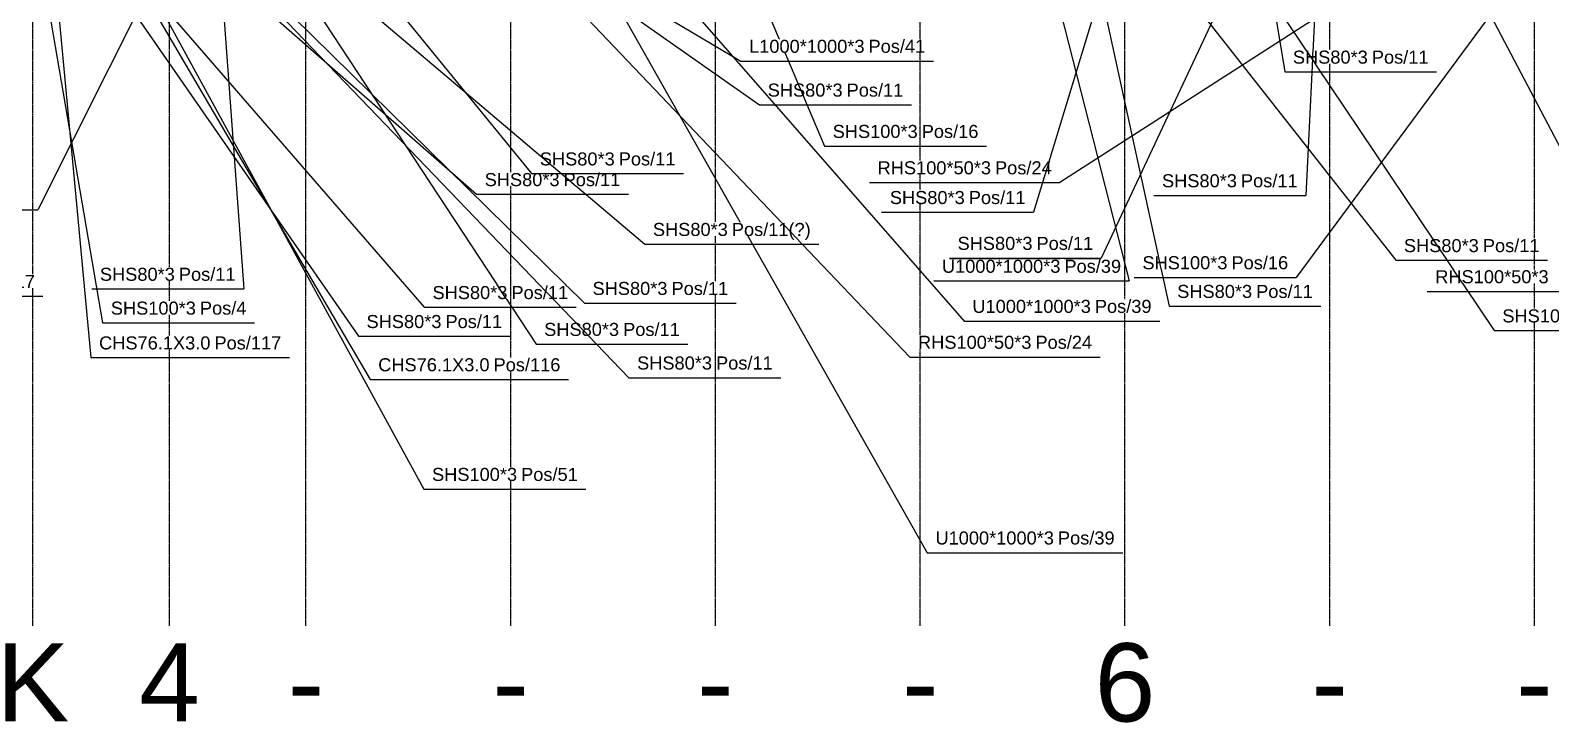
# Model space of a CAD drawing. Header units: millimetres. Extents: x -57554 to 16546, y 2142 to 98430.
# Drawn here: x 4556 to 10124, y 13464 to 15998 of the extents above; entities that cross this region are included whole.
import ezdxf

# ---------------------------------------------------------------- set-up
doc = ezdxf.new("R2010")
doc.units = ezdxf.units.MM
doc.linetypes.add('DXK_LINE_DOT3', pattern=[5.9187, 2.979, -0.9799, 0.9799, -0.9799])
doc.layers.add('S-Z2-A_TEXTUAL_ANNOTATION', color=7, linetype='Continuous')
doc.styles.add('Arial', font='ARIAL.TTF', dxfattribs={"height": 0.2})

msp = doc.modelspace()

# ---------------------------------------------------------------- linework, layer by layer
at = {"color": 1, "linetype": 'DXK_LINE_DOT3'}
for p, q in [((4565.2, 13818), (4565.2, 26818)), ((5065.2, 13818), (5065.2, 26818)), ((5565.2, 13818), (5565.2, 26818)), ((6315.2, 13818), (6315.2, 26818)), ((7065.2, 13818), (7065.2, 26818)), ((7815.2, 13818), (7815.2, 26818)), ((8565.2, 13818), (8565.2, 26818)), ((9315.2, 13818), (9315.2, 26818)), ((10065.2, 13818), (10065.2, 26818))]:
    msp.add_line(p, q, dxfattribs=at)
at = {"layer": 'S-Z2-A_TEXTUAL_ANNOTATION'}
for p, q in [((4746.7, 17317.5), (7158.5, 15886.2)), ((4825.6, 16594.3), (6190, 15398.1)), ((5988.6, 16594.3), (7226.7, 15725.8)), ((9028.6, 16594.3), (9150.3, 15846.5)), ((4625.2, 16434.1), (4777.7, 14800.2)), ((4847.2, 16420.5), (5997.2, 14318.7)), ((4825.6, 16337.3), (5998.9, 14984.6)), ((7158.5, 15886.2), (7863.4, 15886.2)), ((9150.3, 15846.5), (9706.9, 15846.5)), ((7226.7, 15725.8), (7783.3, 15725.8)), ((7464.7, 15574.5), (8058.3, 15574.5)), ((7629.3, 15441.3), (8326.8, 15441.3)), ((6190, 15398.1), (6746.6, 15398.1)), ((8671, 15393.9), (9227.6, 15393.9)), ((3990.2, 15341.9), (4583.9, 15341.9)), ((7674.1, 15332.5), (8230.7, 15332.5)), ((6806.2, 15215.6), (7444.2, 15215.6)), ((9556.9, 15156.5), (10113.5, 15156.5)), ((8599.2, 15093.8), (9192.8, 15093.8)), ((4780.7, 15051.5), (5337.3, 15051.5)), ((7864.9, 15080.8), (8580.9, 15080.8)), ((9671.8, 15042.6), (10369.2, 15042.6)), ((3875.2, 15025.1), (4602.2, 15025.1)), ((5998.9, 14984.6), (6555.5, 14984.6)), ((6585.1, 14999.6), (7141.7, 14999.6)), ((8726.6, 14988.7), (9283.2, 14988.7)), ((4820.7, 14927.6), (5377.3, 14927.6)), ((7976.4, 14934), (8692.4, 14934)), ((5757.3, 14878.5), (6313.9, 14878.5)), ((9917.5, 14899.1), (10511.1, 14899.1)), ((6408, 14849.6), (6964.6, 14849.6)), ((4777.7, 14800.2), (5504.7, 14800.2)), ((7777.3, 14802.5), (8474.7, 14802.5)), ((5800, 14720.2), (6527, 14720.2)), ((6748.3, 14726.7), (7304.9, 14726.7)), ((5997.2, 14318.7), (6590.9, 14318.7)), ((7841.1, 14086), (8557.2, 14086))]:
    msp.add_line(p, q, dxfattribs=at)

# ---------------------------------------------------------------- texts
at = {"color": 5, "linetype": 'Continuous', "style": 'Arial'}
for s, p in [('K', (4431.9, 13468)), ('4', (4954, 13468)), ('6', (8454, 13468)), ('-', (5498.5, 13468)), ('-', (6248.5, 13468)), ('-', (6998.5, 13468)), ('-', (7748.5, 13468)), ('-', (9248.5, 13468)), ('-', (9998.5, 13468))]:
    msp.add_text(s, height=286.5, dxfattribs=at).set_placement(p)

# ---------------------------------------------------------------- wipeouts: each hides what was drawn before it
for points in [[(7530.8, 15755.8), (7530.8, 15805.8), (7256.7, 15805.8), (7256.7, 15755.8)], [(8328.4, 15110.8), (8328.4, 15160.8), (7894.9, 15160.8), (7894.9, 15110.8)], [(8940.4, 15123.8), (8940.4, 15173.8), (8629.2, 15173.8), (8629.2, 15123.8)], [(8440, 14964), (8440, 15014), (8006.4, 15014), (8006.4, 14964)], [(6712.1, 14879.6), (6712.1, 14929.6), (6438, 14929.6), (6438, 14879.6)], [(8304.7, 14116), (8304.7, 14166), (7871.1, 14166), (7871.1, 14116)]]:
    msp.add_wipeout(points).dxf.layer = 'S-Z2-A_TEXTUAL_ANNOTATION'

# ---------------------------------------------------------------- next in the draw order: linework, layer by layer
at = {"layer": 'S-Z2-A_TEXTUAL_ANNOTATION'}
msp.add_line((7114.7, 16400.7), (7464.7, 15574.5), dxfattribs=at)

# ---------------------------------------------------------------- next in the draw order: wipeouts: each hides what was drawn before it
for points in [[(9454.5, 15876.5), (9454.5, 15926.5), (9180.3, 15926.5), (9180.3, 15876.5)], [(7753.3, 15755.8), (7753.3, 15805.8), (7545.8, 15805.8), (7545.8, 15755.8)], [(8550.9, 15110.8), (8550.9, 15160.8), (8343.4, 15160.8), (8343.4, 15110.8)], [(9162.8, 15123.8), (9162.8, 15173.8), (8955.4, 15173.8), (8955.4, 15123.8)], [(4572.2, 15055.1), (4572.2, 15105.1), (4327.7, 15105.1), (4327.7, 15055.1)], [(10116.8, 15072.6), (10116.8, 15122.6), (9701.8, 15122.6), (9701.8, 15072.6)], [(6303, 15014.6), (6303, 15064.6), (6028.9, 15064.6), (6028.9, 15014.6)], [(9030.8, 15018.7), (9030.8, 15068.7), (8756.6, 15068.7), (8756.6, 15018.7)], [(8662.4, 14964), (8662.4, 15014), (8455, 15014), (8455, 14964)], [(10258.7, 14929.1), (10258.7, 14979.1), (9947.5, 14979.1), (9947.5, 14929.1)], [(6934.6, 14879.6), (6934.6, 14929.6), (6727.1, 14929.6), (6727.1, 14879.6)], [(6338.4, 14348.7), (6338.4, 14398.7), (6027.2, 14398.7), (6027.2, 14348.7)], [(8527.2, 14116), (8527.2, 14166), (8319.7, 14166), (8319.7, 14116)]]:
    msp.add_wipeout(points).dxf.layer = 'S-Z2-A_TEXTUAL_ANNOTATION'

# ---------------------------------------------------------------- next in the draw order: linework, layer by layer
for p, q in [((8376.6, 16594.3), (8726.6, 14988.7)), ((9285.6, 16594.3), (9227.6, 15393.9)), ((8264.9, 16318.5), (8580.9, 15080.8)), ((9028.6, 16337.3), (8478.6, 15164.7)), ((9764.9, 16318.5), (10414.9, 15082.7)), ((7922.1, 15164.7), (8478.6, 15164.7))]:
    msp.add_line(p, q, dxfattribs=at)

# ---------------------------------------------------------------- next in the draw order: texts
at = {"layer": 'S-Z2-A_TEXTUAL_ANNOTATION', "style": 'Arial'}
for s, height, p in [('SHS80*3', 47.75, (7256.7, 15755.8)), ('Pos/11', 47.75, (7545.8, 15755.8)), ('U1000*1000*3', 47.754, (7894.9, 15110.8)), ('Pos/39', 47.75, (8343.4, 15110.8)), ('SHS100*3', 47.75, (8629.2, 15123.8)), ('Pos/16', 47.75, (8955.4, 15123.8)), ('Pos/117', 47.75, (4327.7, 15055.1)), ('RHS100*50*3', 47.754, (9701.8, 15072.6)), ('U1000*1000*3', 47.754, (8006.4, 14964)), ('Pos/39', 47.75, (8455, 14964)), ('SHS80*3', 47.75, (6438, 14879.6)), ('Pos/11', 47.75, (6727.1, 14879.6)), ('SHS100*3', 47.75, (9947.5, 14929.1)), ('U1000*1000*3', 47.754, (7871.1, 14116)), ('Pos/39', 47.75, (8319.7, 14116))]:
    msp.add_text(s, height=height, dxfattribs=at).set_placement(p)

# ---------------------------------------------------------------- next in the draw order: wipeouts: each hides what was drawn before it
for points in [[(9676.9, 15876.5), (9676.9, 15926.5), (9469.5, 15926.5), (9469.5, 15876.5)], [(6525.5, 15014.6), (6525.5, 15064.6), (6318, 15064.6), (6318, 15014.6)], [(6560.9, 14348.7), (6560.9, 14398.7), (6353.4, 14398.7), (6353.4, 14348.7)]]:
    msp.add_wipeout(points).dxf.layer = 'S-Z2-A_TEXTUAL_ANNOTATION'

# ---------------------------------------------------------------- next in the draw order: linework, layer by layer
at = {"layer": 'S-Z2-A_TEXTUAL_ANNOTATION'}
for p, q in [((4904.7, 17136.3), (6408, 14849.6)), ((10839.7, 17055.9), (8326.8, 15441.3)), ((8628.6, 16337.3), (9556.9, 15156.5)), ((10114.7, 16341.3), (9192.8, 15093.8))]:
    msp.add_line(p, q, dxfattribs=at)

# ---------------------------------------------------------------- next in the draw order: texts
at = {"layer": 'S-Z2-A_TEXTUAL_ANNOTATION', "style": 'Arial'}
for s, p in [('SHS80*3', (9180.3, 15876.5)), ('Pos/11', (9469.5, 15876.5)), ('SHS80*3', (6028.9, 15014.6)), ('Pos/11', (6318, 15014.6)), ('SHS100*3', (6027.2, 14348.7)), ('Pos/51', (6353.4, 14348.7))]:
    msp.add_text(s, height=47.75, dxfattribs=at).set_placement(p)

# ---------------------------------------------------------------- next in the draw order: wipeouts: each hides what was drawn before it
for points in [[(6494.2, 15428.1), (6494.2, 15478.1), (6220, 15478.1), (6220, 15428.1)], [(8975.1, 15423.9), (8975.1, 15473.9), (8701, 15473.9), (8701, 15423.9)], [(9861.1, 15186.5), (9861.1, 15236.5), (9586.9, 15236.5), (9586.9, 15186.5)], [(9253.2, 15018.7), (9253.2, 15068.7), (9045.8, 15068.7), (9045.8, 15018.7)]]:
    msp.add_wipeout(points).dxf.layer = 'S-Z2-A_TEXTUAL_ANNOTATION'

# ---------------------------------------------------------------- next in the draw order: linework, layer by layer
at = {"layer": 'S-Z2-A_TEXTUAL_ANNOTATION'}
msp.add_line((5477.6, 16594.3), (6392, 15473.9), dxfattribs=at)

# ---------------------------------------------------------------- next in the draw order: texts
at = {"layer": 'S-Z2-A_TEXTUAL_ANNOTATION', "style": 'Arial'}
for s, p in [('SHS80*3', (8756.6, 15018.7)), ('Pos/11', (9045.8, 15018.7))]:
    msp.add_text(s, height=47.75, dxfattribs=at).set_placement(p)

# ---------------------------------------------------------------- next in the draw order: wipeouts: each hides what was drawn before it
for points in [[(6716.6, 15428.1), (6716.6, 15478.1), (6509.2, 15478.1), (6509.2, 15428.1)], [(9197.6, 15423.9), (9197.6, 15473.9), (8990.1, 15473.9), (8990.1, 15423.9)], [(10083.5, 15186.5), (10083.5, 15236.5), (9876.1, 15236.5), (9876.1, 15186.5)]]:
    msp.add_wipeout(points).dxf.layer = 'S-Z2-A_TEXTUAL_ANNOTATION'

# ---------------------------------------------------------------- next in the draw order: linework, layer by layer
at = {"layer": 'S-Z2-A_TEXTUAL_ANNOTATION'}
for p, q in [((7826.9, 21807.5), (4583.9, 15341.9)), ((4566.1, 19868.3), (7841.1, 14086)), ((6392, 15473.9), (6948.6, 15473.9))]:
    msp.add_line(p, q, dxfattribs=at)

# ---------------------------------------------------------------- next in the draw order: texts
at = {"layer": 'S-Z2-A_TEXTUAL_ANNOTATION', "style": 'Arial'}
for s, p in [('SHS80*3', (6220, 15428.1)), ('Pos/11', (6509.2, 15428.1)), ('SHS80*3', (8701, 15423.9)), ('Pos/11', (8990.1, 15423.9)), ('SHS80*3', (9586.9, 15186.5)), ('Pos/11', (9876.1, 15186.5))]:
    msp.add_text(s, height=47.75, dxfattribs=at).set_placement(p)

# ---------------------------------------------------------------- next in the draw order: wipeouts: each hides what was drawn before it
for points in [[(7805.8, 15604.5), (7805.8, 15654.5), (7494.7, 15654.5), (7494.7, 15604.5)], [(6696.1, 15503.9), (6696.1, 15553.9), (6422, 15553.9), (6422, 15503.9)], [(7110.3, 15245.6), (7110.3, 15295.6), (6836.2, 15295.6), (6836.2, 15245.6)], [(5084.9, 15081.5), (5084.9, 15131.5), (4810.7, 15131.5), (4810.7, 15081.5)], [(6889.3, 15029.6), (6889.3, 15079.6), (6615.1, 15079.6), (6615.1, 15029.6)], [(5161.9, 14957.6), (5161.9, 15007.6), (4850.7, 15007.6), (4850.7, 14957.6)], [(6061.4, 14908.5), (6061.4, 14958.5), (5787.3, 14958.5), (5787.3, 14908.5)], [(8222.2, 14832.5), (8222.2, 14882.5), (7807.3, 14882.5), (7807.3, 14832.5)], [(7052.4, 14756.7), (7052.4, 14806.7), (6778.3, 14806.7), (6778.3, 14756.7)]]:
    msp.add_wipeout(points).dxf.layer = 'S-Z2-A_TEXTUAL_ANNOTATION'

# ---------------------------------------------------------------- next in the draw order: linework, layer by layer
at = {"layer": 'S-Z2-A_TEXTUAL_ANNOTATION'}
msp.add_line((4568.6, 16400.7), (4820.7, 14927.6), dxfattribs=at)

# ---------------------------------------------------------------- next in the draw order: wipeouts: each hides what was drawn before it
for points in [[(8028.3, 15604.5), (8028.3, 15654.5), (7820.8, 15654.5), (7820.8, 15604.5)], [(6918.6, 15503.9), (6918.6, 15553.9), (6711.1, 15553.9), (6711.1, 15503.9)], [(7414.2, 15245.6), (7414.2, 15295.6), (7125.3, 15295.6), (7125.3, 15245.6)], [(5307.3, 15081.5), (5307.3, 15131.5), (5099.9, 15131.5), (5099.9, 15081.5)], [(7111.7, 15029.6), (7111.7, 15079.6), (6904.3, 15079.6), (6904.3, 15029.6)], [(6283.9, 14908.5), (6283.9, 14958.5), (6076.4, 14958.5), (6076.4, 14908.5)], [(8444.7, 14832.5), (8444.7, 14882.5), (8237.2, 14882.5), (8237.2, 14832.5)], [(7274.9, 14756.7), (7274.9, 14806.7), (7067.4, 14806.7), (7067.4, 14756.7)]]:
    msp.add_wipeout(points).dxf.layer = 'S-Z2-A_TEXTUAL_ANNOTATION'

# ---------------------------------------------------------------- next in the draw order: linework, layer by layer
for p, q in [((5225.6, 16594.3), (5337.3, 15051.5)), ((5225.6, 16337.3), (6585.1, 14999.6)), ((5482.6, 16337.3), (6806.2, 15215.6)), ((6764.9, 16318.5), (7976.4, 14934))]:
    msp.add_line(p, q, dxfattribs=at)

# ---------------------------------------------------------------- next in the draw order: texts
at = {"layer": 'S-Z2-A_TEXTUAL_ANNOTATION', "style": 'Arial'}
for s, height, p in [('SHS100*3', 47.75, (7494.7, 15604.5)), ('Pos/16', 47.75, (7820.8, 15604.5)), ('SHS80*3', 47.75, (6422, 15503.9)), ('Pos/11', 47.75, (6711.1, 15503.9)), ('SHS80*3', 47.75, (6836.2, 15245.6)), ('Pos/11', 47.75, (7125.3, 15245.6)), ('(?)', 47.75, (7332.8, 15245.6)), ('SHS80*3', 47.75, (4810.7, 15081.5)), ('Pos/11', 47.75, (5099.9, 15081.5)), ('SHS80*3', 47.75, (6615.1, 15029.6)), ('Pos/11', 47.75, (6904.3, 15029.6)), ('SHS80*3', 47.75, (5787.3, 14908.5)), ('Pos/11', 47.75, (6076.4, 14908.5)), ('RHS100*50*3', 47.754, (7807.3, 14832.5)), ('Pos/24', 47.75, (8237.2, 14832.5)), ('SHS80*3', 47.75, (6778.3, 14756.7)), ('Pos/11', 47.75, (7067.4, 14756.7))]:
    msp.add_text(s, height=height, dxfattribs=at).set_placement(p)

# ---------------------------------------------------------------- next in the draw order: wipeouts: each hides what was drawn before it
for points in [[(7610.9, 15916.2), (7610.9, 15966.2), (7188.5, 15966.2), (7188.5, 15916.2)], [(8074.3, 15471.3), (8074.3, 15521.3), (7659.3, 15521.3), (7659.3, 15471.3)], [(8226.2, 15194.7), (8226.2, 15244.7), (7952.1, 15244.7), (7952.1, 15194.7)], [(5347.3, 14957.6), (5347.3, 15007.6), (5176.9, 15007.6), (5176.9, 14957.6)]]:
    msp.add_wipeout(points).dxf.layer = 'S-Z2-A_TEXTUAL_ANNOTATION'

# ---------------------------------------------------------------- next in the draw order: linework, layer by layer
at = {"layer": 'S-Z2-A_TEXTUAL_ANNOTATION'}
for p, q in [((4277.6, 17317.5), (5800, 14720.2)), ((4568.6, 16994.3), (6748.3, 14726.7)), ((4568.6, 16594.3), (5757.3, 14878.5))]:
    msp.add_line(p, q, dxfattribs=at)

# ---------------------------------------------------------------- next in the draw order: texts
at = {"layer": 'S-Z2-A_TEXTUAL_ANNOTATION', "style": 'Arial'}
for s, p in [('SHS100*3', (4850.7, 14957.6)), ('Pos/4', (5176.9, 14957.6))]:
    msp.add_text(s, height=47.75, dxfattribs=at).set_placement(p)

# ---------------------------------------------------------------- next in the draw order: wipeouts: each hides what was drawn before it
for points in [[(7833.4, 15916.2), (7833.4, 15966.2), (7625.9, 15966.2), (7625.9, 15916.2)], [(8296.8, 15471.3), (8296.8, 15521.3), (8089.3, 15521.3), (8089.3, 15471.3)], [(8448.6, 15194.7), (8448.6, 15244.7), (8241.2, 15244.7), (8241.2, 15194.7)]]:
    msp.add_wipeout(points).dxf.layer = 'S-Z2-A_TEXTUAL_ANNOTATION'

# ---------------------------------------------------------------- next in the draw order: linework, layer by layer
at = {"layer": 'S-Z2-A_TEXTUAL_ANNOTATION'}
for p, q in [((8470.7, 17055.9), (9917.5, 14899.1)), ((8628.6, 16641.7), (8230.7, 15332.5)), ((6329.9, 16321.5), (7777.3, 14802.5))]:
    msp.add_line(p, q, dxfattribs=at)

# ---------------------------------------------------------------- next in the draw order: texts
at = {"layer": 'S-Z2-A_TEXTUAL_ANNOTATION', "style": 'Arial'}
for s, height, p in [('L1000*1000*3', 47.754, (7188.5, 15916.2)), ('Pos/41', 47.75, (7625.9, 15916.2)), ('RHS100*50*3', 47.754, (7659.3, 15471.3)), ('Pos/24', 47.75, (8089.3, 15471.3)), ('SHS80*3', 47.75, (7952.1, 15194.7)), ('Pos/11', 47.75, (8241.2, 15194.7))]:
    msp.add_text(s, height=height, dxfattribs=at).set_placement(p)

# ---------------------------------------------------------------- next in the draw order: wipeouts: each hides what was drawn before it
for points in [[(5215.2, 14830.2), (5215.2, 14880.2), (4807.7, 14880.2), (4807.7, 14830.2)], [(6237.5, 14750.2), (6237.5, 14800.2), (5830, 14800.2), (5830, 14750.2)]]:
    msp.add_wipeout(points).dxf.layer = 'S-Z2-A_TEXTUAL_ANNOTATION'

# ---------------------------------------------------------------- next in the draw order: wipeouts: each hides what was drawn before it
for points in [[(7978.2, 15362.5), (7978.2, 15412.5), (7704.1, 15412.5), (7704.1, 15362.5)], [(5474.7, 14830.2), (5474.7, 14880.2), (5230.2, 14880.2), (5230.2, 14830.2)], [(6497, 14750.2), (6497, 14800.2), (6252.5, 14800.2), (6252.5, 14750.2)]]:
    msp.add_wipeout(points).dxf.layer = 'S-Z2-A_TEXTUAL_ANNOTATION'

# ---------------------------------------------------------------- next in the draw order: texts
for s, height, p in [('CHS76.1X3.0', 47.754, (4807.7, 14830.2)), ('Pos/117', 47.75, (5230.2, 14830.2)), ('CHS76.1X3.0', 47.754, (5830, 14750.2)), ('Pos/116', 47.75, (6252.5, 14750.2))]:
    msp.add_text(s, height=height, dxfattribs=at).set_placement(p)

# ---------------------------------------------------------------- next in the draw order: wipeouts: each hides what was drawn before it
msp.add_wipeout([(8200.7, 15362.5), (8200.7, 15412.5), (7993.2, 15412.5), (7993.2, 15362.5)]).dxf.layer = 'S-Z2-A_TEXTUAL_ANNOTATION'

# ---------------------------------------------------------------- next in the draw order: texts
for s, p in [('SHS80*3', (7704.1, 15362.5)), ('Pos/11', (7993.2, 15362.5))]:
    msp.add_text(s, height=47.75, dxfattribs=at).set_placement(p)

doc.saveas('drawing.dxf')
